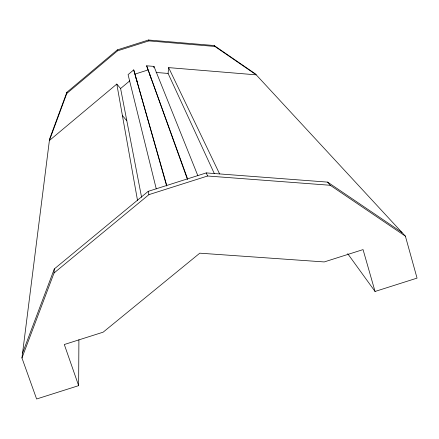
<?xml version="1.0" encoding="UTF-8"?>
<svg xmlns="http://www.w3.org/2000/svg" width="439" height="439" viewBox="0 0 439 439"><rect width="100%" height="100%" fill="white"/><g stroke="black" fill="none" stroke-linecap="round" stroke-linejoin="round"><path stroke-width="0.66" d="M347.71 253.687L375.049 291.463L417.05 278.117L405.389 236.155L255.251 73.785L214.15 45.535L148.492 40.004L117.323 49.892L66.86 92.294L49.563 139.086L21.95 357.972L36.618 398.996L78.641 385.645L78.905 339.77M21.95 357.972L54.035 273.003L54.326 268.915L148.206 191.349L206.253 172.917L327.62 182.114L402.009 232.5M141.588 197.309L120.599 88.513L116.801 84.074L49.382 140.524L66.777 93.474L66.86 92.294M153.859 67.699L153.979 66.404L146.642 65.801L187.354 179.117M214.292 173.52L168.088 73.439L168.631 67.617L256.239 74.849L214.912 46.452L214.15 45.535M22.57 353.049L54.326 268.915M66.777 93.474L117.526 50.836L148.876 40.887L214.912 46.452M166.793 185.648L133.719 69.9L128.073 74.63L156.268 188.913M120.599 88.513L129.818 80.803M54.035 273.003L148.925 194.636L207.598 176.006L330.243 185.274L405.389 236.155M135.053 74.081L147.959 69.982M156.108 72.457L168.088 73.439M122.415 115.6L126.811 120.72M327.62 182.114L330.243 185.274M168.631 67.617L219.588 173.904M148.492 40.004L148.876 40.887M206.253 172.917L207.598 176.006M153.979 66.404L197.852 175.704M146.642 65.801L187.733 179.315M78.641 385.645L64.308 344.516L103.154 332.175L199.789 253.177L324.234 261.935L363.058 249.604L375.049 291.463M136.03 78.043L137.418 82.4M149.523 73.763L150.901 78.12M133.719 69.9L166.661 186.01M117.323 49.892L117.526 50.836M148.206 191.349L148.925 194.636M116.801 84.074L137.55 200.612"/></g></svg>
